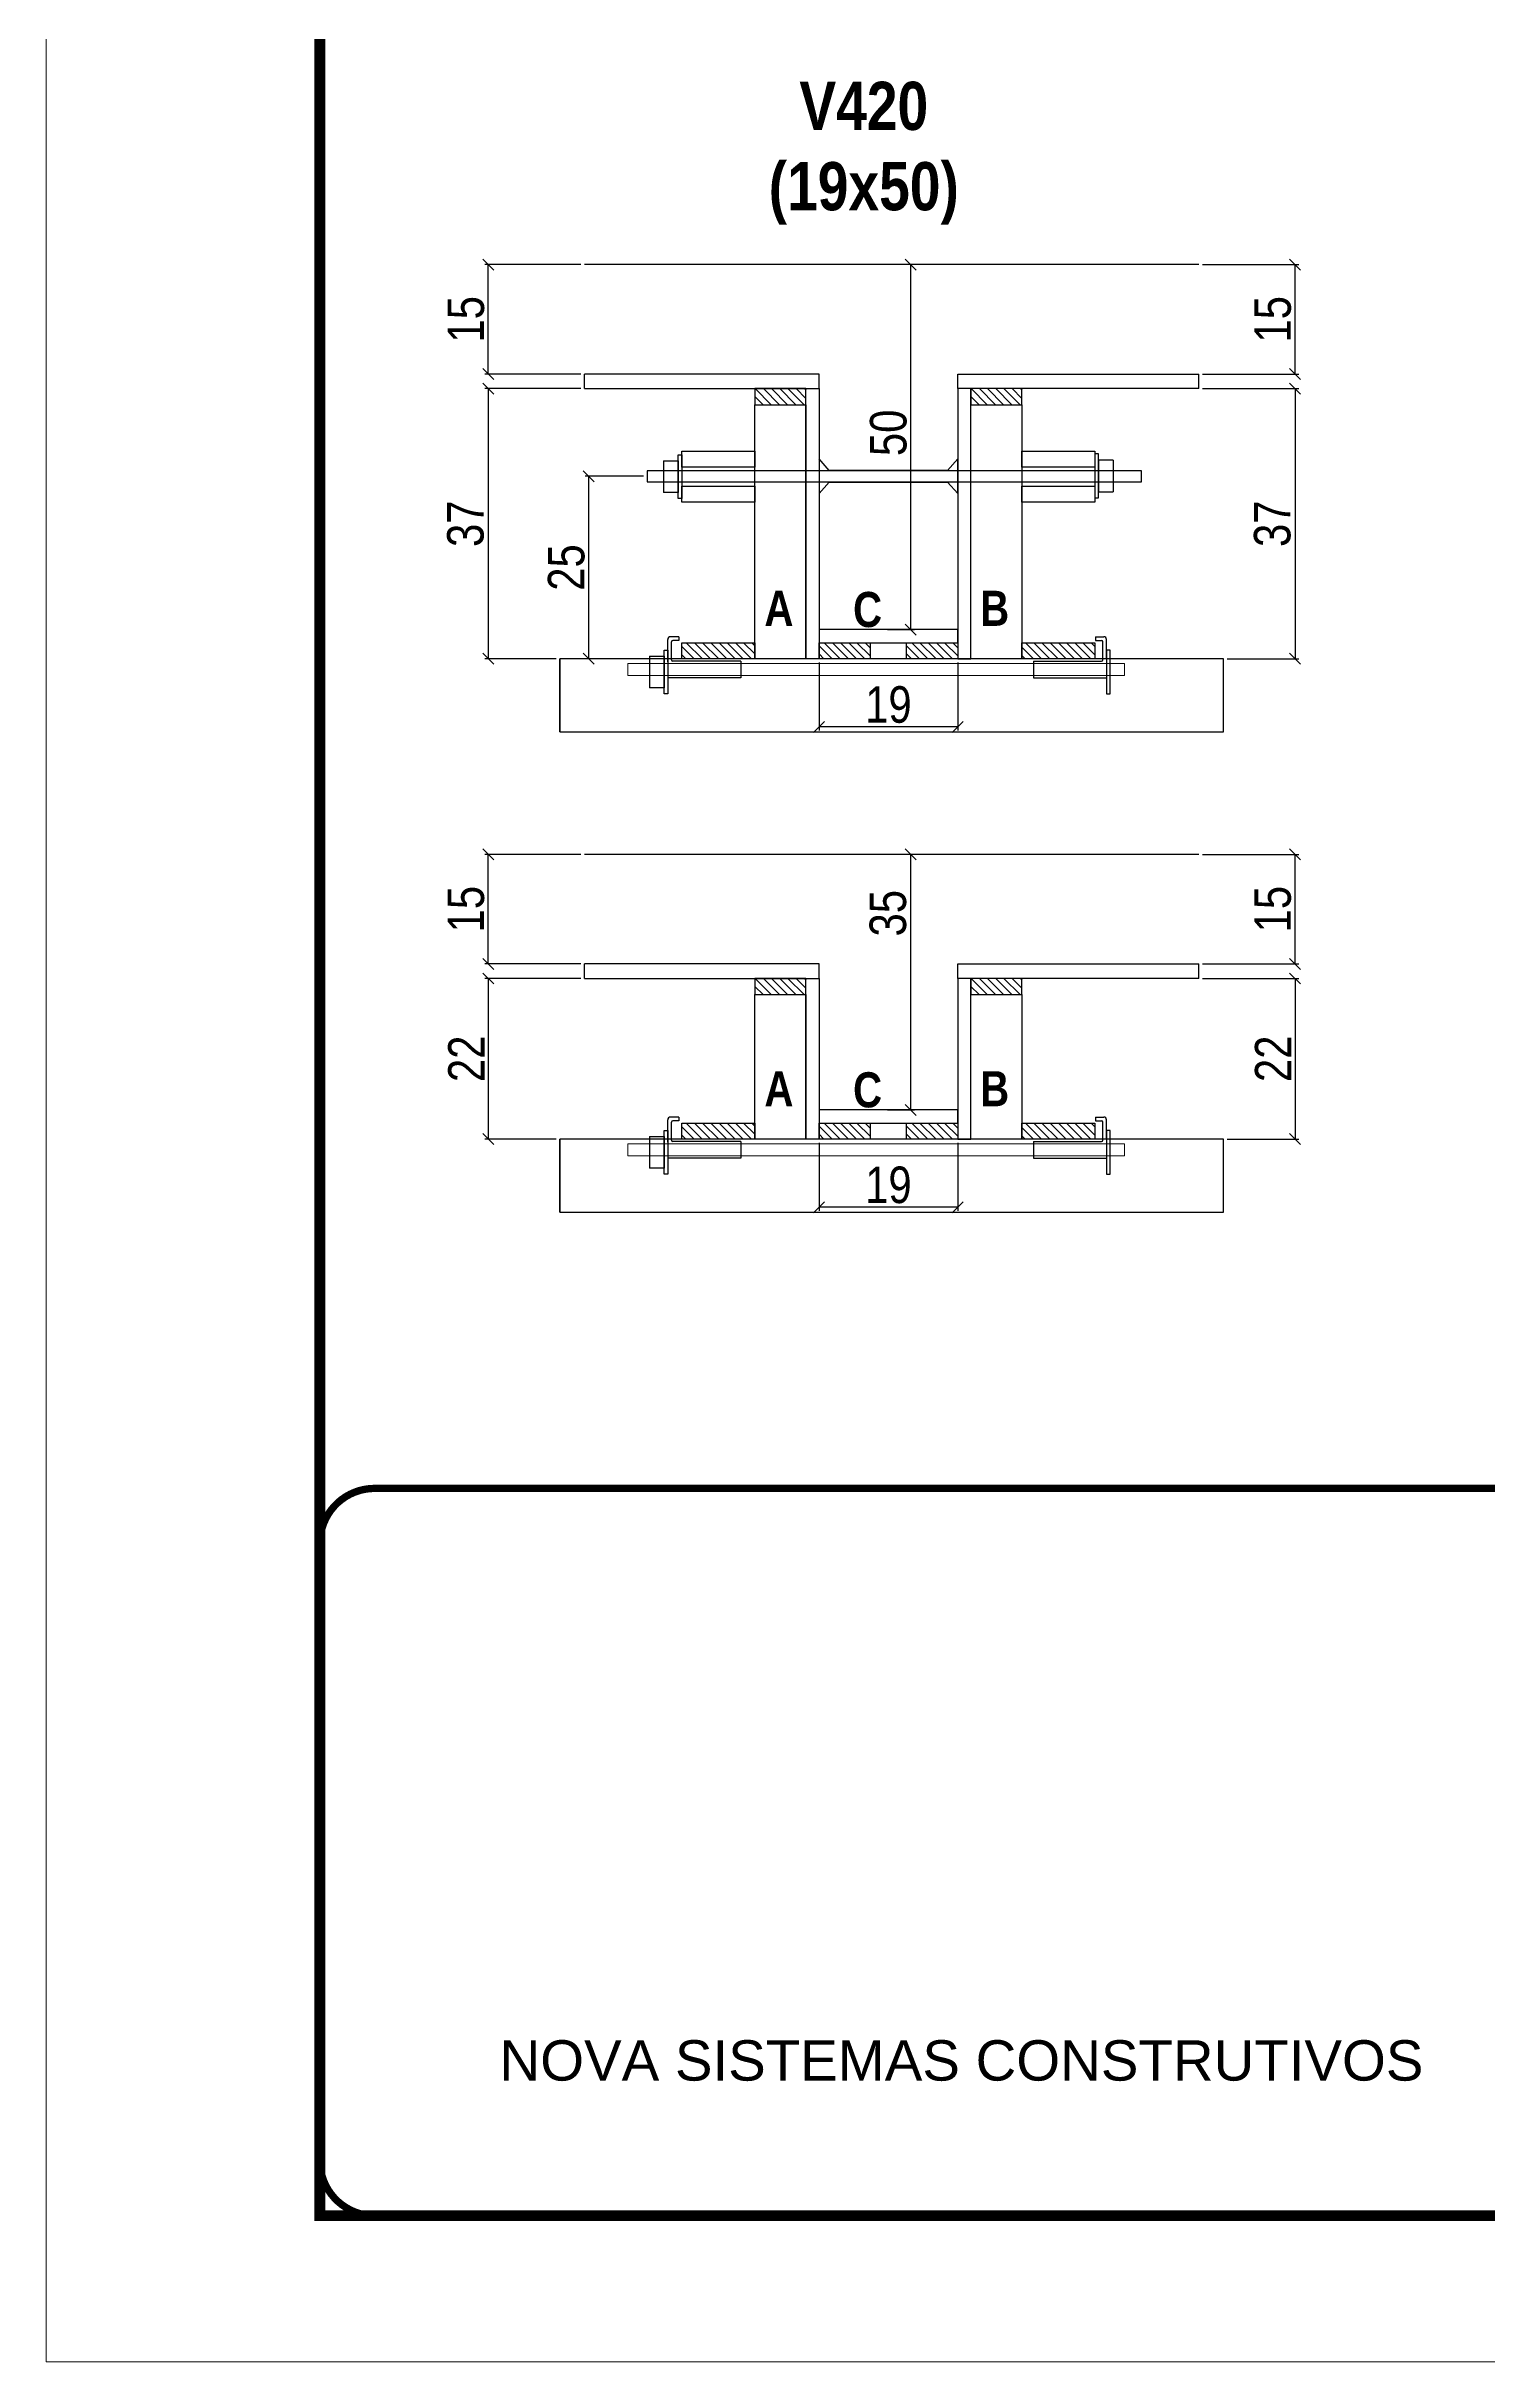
# Model space of a CAD drawing. Extents: x -3394 to 16474, y -5031 to 14397.
# Drawn here: x 9027 to 9422, y 9901 to 10535 of the extents above; entities that cross this region are included whole.
import ezdxf

# ---------------------------------------------------------------- set-up
doc = ezdxf.new("R2010")
doc.units = 0
doc.linetypes.add('CONTINUO', pattern=[0])
doc.linetypes.add('DASHED', pattern=[0.75, 0.5, -0.25])
doc.layers.get('0').update_dxf_attribs({"linetype": 'CONTINUOUS'})
doc.layers.get('Defpoints').update_dxf_attribs({"linetype": 'CONTINUOUS'})
for name, color, linetype in [('1HACHURA MADEIRAS', 1, 'CONTINUOUS'), ('barrote', 251, 'CONTINUOUS'), ('COTA', 241, 'CONTINUOUS'), ('detalhes', 4, 'CONTINUOUS'), ('NOMENCLATURA', 7, 'CONTINUOUS'), ('Painéis', 200, 'CONTINUOUS'), ('presilha', 1, 'CONTINUOUS'), ('SARR_2.2x10', 60, 'CONTINUOUS'), ('SARR_2.2x7', 40, 'CONTINUOUS'), ('SARR_3.5x7', 81, 'CONTINUOUS'), ('Tubo de PVC', 51, 'CONTINUOUS')]:
    doc.layers.add(name, color=color, linetype=linetype)
for name, color, linetype, lineweight in [('CONCRETO', 251, 'CONTINUOUS', 25), ('Folhas', 255, 'CONTINUOUS', 9), ('SARRAFO DE PRESSAO', 251, 'DASHED', 9), ('SCO-___-LAJ', 2, 'CONTINUOUS', 0)]:
    doc.layers.add(name, color=color, linetype=linetype, lineweight=lineweight)
doc.styles.add('ARIAL', font='arial.ttf')
doc.styles.add('COTA TECNICA 2X', font='techl___.ttf', dxfattribs={"height": 10})
doc.styles.add('TECNICA', font='techb___.ttf', dxfattribs={"height": 10})
doc.dimstyles.new('SECAO', dxfattribs={"dimscale": 0.333333, "dimtxt": 5, "dimasz": 9, "dimexe": 3, "dimexo": 3, "dimgap": 3, "dimtad": 1, "dimdec": 1, "dimlfac": 0.5, "dimzin": 12, "dimdsep": 46, "dimtxsty": 'COTA TECNICA 2X', "dimblk1": 'OBLIQUE', "dimblk2": 'OBLIQUE', "dimsah": 1, "dimcen": 0.9, "dimclrd": 4, "dimclre": 4, "dimclrt": 240, "dimadec": 1, "dimazin": 3, "dimtfac": 1, "dimtdec": 1, "dimtmove": 0, "dimatfit": 3, "dimfxl": 1, "dimtolj": 1, "dimtzin": 12, "dimarcsym": 0})

# ---------------------------------------------------------------- blocks, each defined once
blk = doc.blocks.new('9999999999')
at = {"color": 30, "linetype": 'CONTINUO', "const_width": 2}
blk.add_lwpolyline([(99583.98, 34230.21), (99583.98, 34414.45, 0.414214), (99568.98, 34429.45), (98228.98, 34429.45, 0.414214), (98213.98, 34414.45), (98213.98, 34245.21, 0.414214), (98228.98, 34230.21), (99583.98, 34230.21)], format="xyb", dxfattribs=at)
at = {"layer": 'Folhas'}
blk.add_lwpolyline([(98138.98, 34190.21), (99623.98, 34190.21), (99623.98, 35240.21), (98138.98, 35240.21)], close=True, dxfattribs=at)
at = {"layer": 'Folhas', "color": 30, "const_width": 3}
blk.add_lwpolyline([(98213.98, 34230.21), (99583.98, 34230.21), (99583.98, 35200.21), (98213.98, 35200.21)], close=True, dxfattribs=at)
at = {"color": 7, "linetype": 'Continuous', "ltscale": 5, "style": 'ARIAL'}
blk.add_text('NOVA SISTEMAS CONSTRUTIVOS', height=11.0592, dxfattribs=at).set_placement((98263.19, 34267.21))
blk = doc.blocks.new('_Oblique')
at = {"color": 0, "linetype": 'ByBlock', "lineweight": -2}
blk.add_line((-0.5, -0.5), (0.5, 0.5), dxfattribs=at)
blk = doc.blocks.new('*D616')
at = {"layer": 'COTA', "color": 4, "lineweight": -2, "transparency": 16777216}
for p, q in [((9239, 10366.35), (9239, 10347.67)), ((9277, 10366.35), (9277, 10347.67)), ((9277, 10348.67), (9239, 10348.67))]:
    blk.add_line(p, q, dxfattribs=at)
at = {"layer": 'Defpoints', "color": 0, "transparency": 16777216}
for p in [(9239, 10367.35), (9277, 10367.35), (9239, 10348.67)]:
    blk.add_point(p, dxfattribs=at)
at = {"layer": 'COTA', "color": 4, "lineweight": -2, "transparency": 16777216, "xscale": 3, "yscale": 3, "zscale": 3, "rotation": 180}
blk.add_blockref('_Oblique', (9239, 10348.67), dxfattribs=at)
at = {"layer": 'COTA', "color": 4, "lineweight": -2, "transparency": 16777216, "xscale": 3, "yscale": 3, "zscale": 3}
blk.add_blockref('_Oblique', (9277, 10348.67), dxfattribs=at)
at = {"layer": 'COTA', "color": 240, "transparency": 16777216, "insert": (9258, 10354.76), "char_height": 10, "attachment_point": 5, "style": 'COTA TECNICA 2X'}
blk.add_mtext('\\A1;19', dxfattribs=at)
blk = doc.blocks.new('PRESILHA METÁLICA 1')
at = {"layer": 'presilha'}
for p, q in [((7.5, 10.64), (7.5, 19.86)), ((12, 21), (8.64, 21)), ((12, 19.5), (9.57, 19.5)), ((12, 21), (12, 19.5)), ((0, 13), (6, 13)), ((0, 13), (0, 0)), ((6, 15.5), (7.5, 15.5)), ((6, -2.5), (6, 15.5)), ((6, 13), (6, 0)), ((7.5, 15.5), (7.5, -2.5)), ((9, 11.57), (9, 18.93)), ((37.5, 11), (9.57, 11)), ((37.5, 11), (37.5, 4.1)), ((6, 0), (0, 0)), ((37.5, 4.1), (7.5, 4.1)), ((7.5, -2.5), (6, -2.5))]:
    blk.add_line(p, q, dxfattribs=at)
for centre, radius, start, end in [((8.64, 19.86), 1.14, 90, 180), ((9.57, 18.93), 0.57, 90, 180), ((9.57, 11.57), 0.57, 180, 270)]:
    blk.add_arc(centre, radius, start, end, dxfattribs=at)
blk = doc.blocks.new('PRESILHA METÁLICA 2')
at = {"layer": 'presilha'}
for p, q in [((-5.25, 23.5), (-5.25, 22)), ((-5.25, 23.5), (-1.89, 23.5)), ((-5.25, 22), (-2.82, 22)), ((-2.25, 14.07), (-2.25, 21.43)), ((-0.75, 14.64), (-0.75, 22.36)), ((-30.75, 13.5), (-30.75, 6.6)), ((-30.75, 13.5), (-2.82, 13.5)), ((0.75, 18), (-0.75, 18)), ((-0.75, 18), (-0.75, 0)), ((0.75, 0), (0.75, 18)), ((-30.75, 6.6), (-0.75, 6.6)), ((-0.75, 0), (0.75, 0))]:
    blk.add_line(p, q, dxfattribs=at)
for centre, radius, start, end in [((-2.82, 21.43), 0.57, 0, 90), ((-1.89, 22.36), 1.14, 0, 90), ((-2.82, 14.07), 0.57, 270, 0)]:
    blk.add_arc(centre, radius, start, end, dxfattribs=at)
blk = doc.blocks.new('*D617')
at = {"layer": 'COTA', "color": 4, "lineweight": -2, "transparency": 16777216}
for p, q in [((9173.7, 10441.35), (9147.35, 10441.35)), ((9148.35, 10441.35), (9148.35, 10367.35)), ((9166.94, 10367.35), (9147.35, 10367.35))]:
    blk.add_line(p, q, dxfattribs=at)
at = {"layer": 'Defpoints', "color": 0, "transparency": 16777216}
for p in [(9174.7, 10441.35), (9148.35, 10367.35), (9167.94, 10367.35)]:
    blk.add_point(p, dxfattribs=at)
at = {"layer": 'COTA', "color": 4, "lineweight": -2, "transparency": 16777216, "xscale": 3, "yscale": 3, "zscale": 3}
for p, rotation in [((9148.35, 10441.35), 90), ((9148.35, 10367.35), 270)]:
    blk.add_blockref('_Oblique', p, dxfattribs=dict(at, rotation=rotation))
at = {"layer": 'COTA', "color": 240, "transparency": 16777216, "insert": (9142.13, 10404.35), "char_height": 10, "attachment_point": 5, "rotation": 90, "style": 'COTA TECNICA 2X'}
blk.add_mtext('\\A1;37', dxfattribs=at)
blk = doc.blocks.new('*D618')
at = {"layer": 'COTA', "color": 4, "lineweight": -2, "transparency": 16777216}
for p, q in [((9264.13, 10375.35), (9264.13, 10475.35)), ((9257.71, 10375.35), (9265.13, 10375.35))]:
    blk.add_line(p, q, dxfattribs=at)
at = {"layer": 'Defpoints', "color": 0, "transparency": 16777216}
for p in [(9264.13, 10475.35), (9264.13, 10475.35), (9256.71, 10375.35)]:
    blk.add_point(p, dxfattribs=at)
at = {"layer": 'COTA', "color": 4, "lineweight": -2, "transparency": 16777216, "xscale": 3, "yscale": 3, "zscale": 3}
for p, rotation in [((9264.13, 10475.35), 90), ((9264.13, 10375.35), 270)]:
    blk.add_blockref('_Oblique', p, dxfattribs=dict(at, rotation=rotation))
at = {"layer": 'COTA', "color": 240, "transparency": 16777216, "insert": (9258.02, 10429.24), "char_height": 10, "attachment_point": 5, "rotation": 90, "style": 'COTA TECNICA 2X'}
blk.add_mtext('\\A1;50', dxfattribs=at)
blk = doc.blocks.new('*D619')
at = {"layer": 'COTA', "color": 4, "lineweight": -2, "transparency": 16777216}
for p, q in [((9173.7, 10475.35), (9147.35, 10475.35)), ((9148.35, 10445.35), (9148.35, 10475.35)), ((9173.7, 10445.35), (9147.35, 10445.35))]:
    blk.add_line(p, q, dxfattribs=at)
at = {"layer": 'Defpoints', "color": 0, "transparency": 16777216}
for p in [(9148.35, 10475.35), (9174.7, 10475.35), (9174.7, 10445.35)]:
    blk.add_point(p, dxfattribs=at)
at = {"layer": 'COTA', "color": 4, "lineweight": -2, "transparency": 16777216, "xscale": 3, "yscale": 3, "zscale": 3}
for p, rotation in [((9148.35, 10475.35), 90), ((9148.35, 10445.35), 270)]:
    blk.add_blockref('_Oblique', p, dxfattribs=dict(at, rotation=rotation))
at = {"layer": 'COTA', "color": 240, "transparency": 16777216, "insert": (9142.24, 10460.35), "char_height": 10, "attachment_point": 5, "rotation": 90, "style": 'COTA TECNICA 2X'}
blk.add_mtext('\\A1;15', dxfattribs=at)
blk = doc.blocks.new('*D620')
at = {"layer": 'COTA', "color": 4, "lineweight": -2, "transparency": 16777216}
for p, q in [((9344.1, 10441.35), (9370.46, 10441.35)), ((9369.46, 10441.35), (9369.46, 10367.35)), ((9350.86, 10367.35), (9370.46, 10367.35))]:
    blk.add_line(p, q, dxfattribs=at)
at = {"layer": 'Defpoints', "color": 0, "transparency": 16777216}
for p in [(9343.1, 10441.35), (9349.86, 10367.35), (9369.46, 10367.35)]:
    blk.add_point(p, dxfattribs=at)
at = {"layer": 'COTA', "color": 4, "lineweight": -2, "transparency": 16777216, "xscale": 3, "yscale": 3, "zscale": 3}
for p, rotation in [((9369.46, 10441.35), 90), ((9369.46, 10367.35), 270)]:
    blk.add_blockref('_Oblique', p, dxfattribs=dict(at, rotation=rotation))
at = {"layer": 'COTA', "color": 240, "transparency": 16777216, "insert": (9363.24, 10404.35), "char_height": 10, "attachment_point": 5, "rotation": 90, "style": 'COTA TECNICA 2X'}
blk.add_mtext('\\A1;37', dxfattribs=at)
blk = doc.blocks.new('*D621')
at = {"layer": 'COTA', "color": 4, "lineweight": -2, "transparency": 16777216}
for p, q in [((9344.1, 10475.35), (9370.46, 10475.35)), ((9369.46, 10445.35), (9369.46, 10475.35)), ((9344.1, 10445.35), (9370.46, 10445.35))]:
    blk.add_line(p, q, dxfattribs=at)
at = {"layer": 'Defpoints', "color": 0, "transparency": 16777216}
for p in [(9343.1, 10475.35), (9369.46, 10475.35), (9343.1, 10445.35)]:
    blk.add_point(p, dxfattribs=at)
at = {"layer": 'COTA', "color": 4, "lineweight": -2, "transparency": 16777216, "xscale": 3, "yscale": 3, "zscale": 3}
for p, rotation in [((9369.46, 10475.35), 90), ((9369.46, 10445.35), 270)]:
    blk.add_blockref('_Oblique', p, dxfattribs=dict(at, rotation=rotation))
at = {"layer": 'COTA', "color": 240, "transparency": 16777216, "insert": (9363.35, 10460.35), "char_height": 10, "attachment_point": 5, "rotation": 90, "style": 'COTA TECNICA 2X'}
blk.add_mtext('\\A1;15', dxfattribs=at)
blk = doc.blocks.new('*D622')
at = {"layer": 'COTA', "color": 4, "lineweight": -2, "transparency": 16777216}
for p, q in [((9190.92, 10417.35), (9174.86, 10417.35)), ((9175.86, 10367.35), (9175.86, 10417.35)), ((9200.4, 10367.35), (9174.86, 10367.35))]:
    blk.add_line(p, q, dxfattribs=at)
at = {"layer": 'Defpoints', "color": 0, "transparency": 16777216}
for p in [(9175.86, 10417.35), (9191.92, 10417.35), (9201.4, 10367.35)]:
    blk.add_point(p, dxfattribs=at)
at = {"layer": 'COTA', "color": 4, "lineweight": -2, "transparency": 16777216, "xscale": 3, "yscale": 3, "zscale": 3}
for p, rotation in [((9175.86, 10417.35), 90), ((9175.86, 10367.35), 270)]:
    blk.add_blockref('_Oblique', p, dxfattribs=dict(at, rotation=rotation))
at = {"layer": 'COTA', "color": 240, "transparency": 16777216, "insert": (9169.75, 10392.35), "char_height": 10, "attachment_point": 5, "rotation": 90, "style": 'COTA TECNICA 2X'}
blk.add_mtext('\\A1;25', dxfattribs=at)
blk = doc.blocks.new('*D647')
at = {"layer": 'COTA', "color": 4, "lineweight": -2, "transparency": 16777216}
for p, q in [((9239, 10234.76), (9239, 10216.08)), ((9277, 10234.76), (9277, 10216.08)), ((9277, 10217.08), (9239, 10217.08))]:
    blk.add_line(p, q, dxfattribs=at)
at = {"layer": 'Defpoints', "color": 0, "transparency": 16777216}
for p in [(9239, 10235.76), (9277, 10235.76), (9239, 10217.08)]:
    blk.add_point(p, dxfattribs=at)
at = {"layer": 'COTA', "color": 4, "lineweight": -2, "transparency": 16777216, "xscale": 3, "yscale": 3, "zscale": 3, "rotation": 180}
blk.add_blockref('_Oblique', (9239, 10217.08), dxfattribs=at)
at = {"layer": 'COTA', "color": 4, "lineweight": -2, "transparency": 16777216, "xscale": 3, "yscale": 3, "zscale": 3}
blk.add_blockref('_Oblique', (9277, 10217.08), dxfattribs=at)
at = {"layer": 'COTA', "color": 240, "transparency": 16777216, "insert": (9258, 10223.17), "char_height": 10, "attachment_point": 5, "style": 'COTA TECNICA 2X'}
blk.add_mtext('\\A1;19', dxfattribs=at)
blk = doc.blocks.new('*D648')
at = {"layer": 'COTA', "color": 4, "lineweight": -2, "transparency": 16777216}
for p, q in [((9173.7, 10279.76), (9147.35, 10279.76)), ((9148.35, 10279.76), (9148.35, 10235.76)), ((9166.94, 10235.76), (9147.35, 10235.76))]:
    blk.add_line(p, q, dxfattribs=at)
at = {"layer": 'Defpoints', "color": 0, "transparency": 16777216}
for p in [(9174.7, 10279.76), (9148.35, 10235.76), (9167.94, 10235.76)]:
    blk.add_point(p, dxfattribs=at)
at = {"layer": 'COTA', "color": 4, "lineweight": -2, "transparency": 16777216, "xscale": 3, "yscale": 3, "zscale": 3}
for p, rotation in [((9148.35, 10279.76), 90), ((9148.35, 10235.76), 270)]:
    blk.add_blockref('_Oblique', p, dxfattribs=dict(at, rotation=rotation))
at = {"layer": 'COTA', "color": 240, "transparency": 16777216, "insert": (9142.35, 10257.76), "char_height": 10, "attachment_point": 5, "rotation": 90, "style": 'COTA TECNICA 2X'}
blk.add_mtext('\\A1;22', dxfattribs=at)
blk = doc.blocks.new('*D649')
at = {"layer": 'COTA', "color": 4, "lineweight": -2, "transparency": 16777216}
for p, q in [((9264.13, 10243.76), (9264.13, 10313.76)), ((9257.71, 10243.76), (9265.13, 10243.76))]:
    blk.add_line(p, q, dxfattribs=at)
at = {"layer": 'Defpoints', "color": 0, "transparency": 16777216}
for p in [(9264.13, 10313.76), (9264.13, 10313.76), (9256.71, 10243.76)]:
    blk.add_point(p, dxfattribs=at)
at = {"layer": 'COTA', "color": 4, "lineweight": -2, "transparency": 16777216, "xscale": 3, "yscale": 3, "zscale": 3}
for p, rotation in [((9264.13, 10313.76), 90), ((9264.13, 10243.76), 270)]:
    blk.add_blockref('_Oblique', p, dxfattribs=dict(at, rotation=rotation))
at = {"layer": 'COTA', "color": 240, "transparency": 16777216, "insert": (9257.91, 10297.64), "char_height": 10, "attachment_point": 5, "rotation": 90, "style": 'COTA TECNICA 2X'}
blk.add_mtext('\\A1;35', dxfattribs=at)
blk = doc.blocks.new('*D650')
at = {"layer": 'COTA', "color": 4, "lineweight": -2, "transparency": 16777216}
for p, q in [((9173.7, 10313.76), (9147.35, 10313.76)), ((9148.35, 10283.76), (9148.35, 10313.76)), ((9173.7, 10283.76), (9147.35, 10283.76))]:
    blk.add_line(p, q, dxfattribs=at)
at = {"layer": 'Defpoints', "color": 0, "transparency": 16777216}
for p in [(9148.35, 10313.76), (9174.7, 10313.76), (9174.7, 10283.76)]:
    blk.add_point(p, dxfattribs=at)
at = {"layer": 'COTA', "color": 4, "lineweight": -2, "transparency": 16777216, "xscale": 3, "yscale": 3, "zscale": 3}
for p, rotation in [((9148.35, 10313.76), 90), ((9148.35, 10283.76), 270)]:
    blk.add_blockref('_Oblique', p, dxfattribs=dict(at, rotation=rotation))
at = {"layer": 'COTA', "color": 240, "transparency": 16777216, "insert": (9142.24, 10298.76), "char_height": 10, "attachment_point": 5, "rotation": 90, "style": 'COTA TECNICA 2X'}
blk.add_mtext('\\A1;15', dxfattribs=at)
blk = doc.blocks.new('*D651')
at = {"layer": 'COTA', "color": 4, "lineweight": -2, "transparency": 16777216}
for p, q in [((9344.1, 10279.76), (9370.46, 10279.76)), ((9369.46, 10279.76), (9369.46, 10235.76)), ((9350.86, 10235.76), (9370.46, 10235.76))]:
    blk.add_line(p, q, dxfattribs=at)
at = {"layer": 'Defpoints', "color": 0, "transparency": 16777216}
for p in [(9343.1, 10279.76), (9349.86, 10235.76), (9369.46, 10235.76)]:
    blk.add_point(p, dxfattribs=at)
at = {"layer": 'COTA', "color": 4, "lineweight": -2, "transparency": 16777216, "xscale": 3, "yscale": 3, "zscale": 3}
for p, rotation in [((9369.46, 10279.76), 90), ((9369.46, 10235.76), 270)]:
    blk.add_blockref('_Oblique', p, dxfattribs=dict(at, rotation=rotation))
at = {"layer": 'COTA', "color": 240, "transparency": 16777216, "insert": (9363.46, 10257.76), "char_height": 10, "attachment_point": 5, "rotation": 90, "style": 'COTA TECNICA 2X'}
blk.add_mtext('\\A1;22', dxfattribs=at)
blk = doc.blocks.new('*D652')
at = {"layer": 'COTA', "color": 4, "lineweight": -2, "transparency": 16777216}
for p, q in [((9344.1, 10313.76), (9370.46, 10313.76)), ((9369.46, 10283.76), (9369.46, 10313.76)), ((9344.1, 10283.76), (9370.46, 10283.76))]:
    blk.add_line(p, q, dxfattribs=at)
at = {"layer": 'Defpoints', "color": 0, "transparency": 16777216}
for p in [(9343.1, 10313.76), (9369.46, 10313.76), (9343.1, 10283.76)]:
    blk.add_point(p, dxfattribs=at)
at = {"layer": 'COTA', "color": 4, "lineweight": -2, "transparency": 16777216, "xscale": 3, "yscale": 3, "zscale": 3}
for p, rotation in [((9369.46, 10313.76), 90), ((9369.46, 10283.76), 270)]:
    blk.add_blockref('_Oblique', p, dxfattribs=dict(at, rotation=rotation))
at = {"layer": 'COTA', "color": 240, "transparency": 16777216, "insert": (9363.35, 10298.76), "char_height": 10, "attachment_point": 5, "rotation": 90, "style": 'COTA TECNICA 2X'}
blk.add_mtext('\\A1;15', dxfattribs=at)

msp = doc.modelspace()

# ---------------------------------------------------------------- hatches: boundary and pattern name
at = {"layer": 'SARR_2.2x10'}
h = msp.add_hatch(dxfattribs=at)
h.set_pattern_fill('ANSI31', color=256, scale=0.5, angle=90)
h.set_pattern_definition([(135, (42299.2217, -113144.823), (-1.122532015, -1.122532015), [])])
h.paths.add_polyline_path([(9201.4, 10371.75), (9201.4, 10367.35), (9221.4, 10367.35), (9221.4, 10371.75)])
h = msp.add_hatch(dxfattribs=at)
h.set_pattern_fill('ANSI31', color=256, scale=0.5, angle=90)
h.set_pattern_definition([(135, (42412.4217, -113144.823), (-1.122532015, -1.122532015), [])])
h.paths.add_polyline_path([(9294.6, 10371.75), (9294.6, 10367.35), (9314.6, 10367.35), (9314.6, 10371.75)])
h = msp.add_hatch(dxfattribs=at)
h.set_pattern_fill('ANSI31', color=256, scale=0.5, angle=90)
h.set_pattern_definition([(135, (42299.2217, -113276.4147), (-1.122532015, -1.122532015), [])])
h.paths.add_polyline_path([(9201.4, 10240.16), (9201.4, 10235.76), (9221.4, 10235.76), (9221.4, 10240.16)])
h = msp.add_hatch(dxfattribs=at)
h.set_pattern_fill('ANSI31', color=256, scale=0.5, angle=90)
h.set_pattern_definition([(135, (42412.4217, -113276.4147), (-1.122532015, -1.122532015), [])])
h.paths.add_polyline_path([(9294.6, 10240.16), (9294.6, 10235.76), (9314.6, 10235.76), (9314.6, 10240.16)])
at = {"layer": 'SARR_2.2x7'}
h = msp.add_hatch(dxfattribs=at)
h.set_pattern_fill('ANSI31', color=256, scale=0.5, angle=90)
h.set_pattern_definition([(135, (42244.0217, -113075.223), (-1.122532015, -1.122532015), [])])
h.paths.add_polyline_path([(9221.4, 10441.35), (9221.4, 10436.95), (9235.4, 10436.95), (9235.4, 10441.35)])
h = msp.add_hatch(dxfattribs=at)
h.set_pattern_fill('ANSI31', color=256, scale=0.5, angle=90)
h.set_pattern_definition([(135, (42303.2217, -113075.223), (-1.122532015, -1.122532015), [])])
h.paths.add_polyline_path([(9280.6, 10441.35), (9280.6, 10436.95), (9294.6, 10436.95), (9294.6, 10441.35)])
h = msp.add_hatch(dxfattribs=at)
h.set_pattern_fill('ANSI31', color=256, scale=0.5, angle=90)
h.set_pattern_definition([(135, (42426.8217, -113144.823), (-1.122532015, -1.122532015), [])])
h.paths.add_polyline_path([(9239, 10371.75), (9239, 10367.35), (9253, 10367.35), (9253, 10371.75)])
h = msp.add_hatch(dxfattribs=at)
h.set_pattern_fill('ANSI31', color=256, scale=0.5, angle=90)
h.set_pattern_definition([(135, (42450.8217, -113144.823), (-1.122532015, -1.122532015), [])])
h.paths.add_polyline_path([(9263, 10371.75), (9263, 10367.35), (9277, 10367.35), (9277, 10371.75)])
h = msp.add_hatch(dxfattribs=at)
h.set_pattern_fill('ANSI31', color=256, scale=0.5, angle=90)
h.set_pattern_definition([(135, (42244.0217, -113236.8147), (-1.122532015, -1.122532015), [])])
h.paths.add_polyline_path([(9221.4, 10279.76), (9221.4, 10275.36), (9235.4, 10275.36), (9235.4, 10279.76)])
h = msp.add_hatch(dxfattribs=at)
h.set_pattern_fill('ANSI31', color=256, scale=0.5, angle=90)
h.set_pattern_definition([(135, (42303.2217, -113236.8147), (-1.122532015, -1.122532015), [])])
h.paths.add_polyline_path([(9280.6, 10279.76), (9280.6, 10275.36), (9294.6, 10275.36), (9294.6, 10279.76)])
h = msp.add_hatch(dxfattribs=at)
h.set_pattern_fill('ANSI31', color=256, scale=0.5, angle=90)
h.set_pattern_definition([(135, (42426.8217, -113276.4147), (-1.122532015, -1.122532015), [])])
h.paths.add_polyline_path([(9239, 10240.16), (9239, 10235.76), (9253, 10235.76), (9253, 10240.16)])
h = msp.add_hatch(dxfattribs=at)
h.set_pattern_fill('ANSI31', color=256, scale=0.5, angle=90)
h.set_pattern_definition([(135, (42450.8217, -113276.4147), (-1.122532015, -1.122532015), [])])
h.paths.add_polyline_path([(9263, 10240.16), (9263, 10235.76), (9277, 10235.76), (9277, 10240.16)])

# ---------------------------------------------------------------- linework, layer by layer
at = {"layer": '1HACHURA MADEIRAS', "elevation": 0}
for points in [[(9201.4, 10424.26), (9221.4, 10424.26), (9221.4, 10419.86), (9201.4, 10419.86)], [(9294.6, 10424.26), (9314.6, 10424.26), (9314.6, 10419.86), (9294.6, 10419.86)], [(9201.4, 10414.66), (9221.4, 10414.66), (9221.4, 10410.26), (9201.4, 10410.26)], [(9294.6, 10414.66), (9314.6, 10414.66), (9314.6, 10410.26), (9294.6, 10410.26)]]:
    msp.add_lwpolyline(points, close=True, dxfattribs=at)
at = {"layer": 'barrote', "elevation": 0}
for points in [[(9167.94, 10347.35), (9349.86, 10347.35), (9349.86, 10367.35), (9167.94, 10367.35)], [(9167.94, 10215.76), (9349.86, 10215.76), (9349.86, 10235.76), (9167.94, 10235.76)]]:
    msp.add_lwpolyline(points, close=True, dxfattribs=at)
at = {"layer": 'CONCRETO', "linetype": 'Continuous'}
for p, q in [((9343.1, 10475.35), (9174.7, 10475.35)), ((9343.1, 10313.76), (9174.7, 10313.76))]:
    msp.add_line(p, q, dxfattribs=at)
at = {"layer": 'detalhes', "color": 250}
for p, q in [((9167.94, 10347.35), (9167.94, 10367.35)), ((9167.94, 10215.76), (9167.94, 10235.76))]:
    msp.add_line(p, q, dxfattribs=at)
at = {"layer": 'Painéis', "linetype": 'Continuous'}
for p, q in [((9174.7, 10441.35), (9174.7, 10445.35)), ((9343.1, 10441.35), (9343.1, 10445.35)), ((9174.7, 10279.76), (9174.7, 10283.76)), ((9343.1, 10279.76), (9343.1, 10283.76))]:
    msp.add_line(p, q, dxfattribs=at)
at = {"layer": 'Painéis', "linetype": 'Continuous', "elevation": 0}
for points in [[(9174.7, 10441.35), (9239, 10441.35), (9239, 10445.35), (9174.7, 10445.35)], [(9343.1, 10441.35), (9277, 10441.35), (9277, 10445.35), (9343.1, 10445.35)], [(9174.7, 10279.76), (9239, 10279.76), (9239, 10283.76), (9174.7, 10283.76)], [(9343.1, 10279.76), (9277, 10279.76), (9277, 10283.76), (9343.1, 10283.76)]]:
    msp.add_lwpolyline(points, dxfattribs=at)
for points in [[(9235.4, 10367.35), (9235.4, 10441.35), (9239, 10441.35), (9239, 10367.35)], [(9280.6, 10367.35), (9280.6, 10441.35), (9277, 10441.35), (9277, 10367.35)], [(9277, 10375.35), (9239, 10375.35), (9239, 10371.75), (9277, 10371.75)], [(9235.4, 10235.76), (9235.4, 10279.76), (9239, 10279.76), (9239, 10235.76)], [(9280.6, 10235.76), (9280.6, 10279.76), (9277, 10279.76), (9277, 10235.76)], [(9277, 10243.76), (9239, 10243.76), (9239, 10240.16), (9277, 10240.16)]]:
    msp.add_lwpolyline(points, close=True, dxfattribs=at)
at = {"layer": 'presilha'}
for p, q in [((9200.4, 10423.26, 0), (9201.4, 10423.26, 0)), ((9200.4, 10411.26, 0), (9200.4, 10423.26, 0)), ((9201.4, 10423.26, 0), (9201.4, 10411.26, 0)), ((9315.6, 10423.45), (9314.6, 10423.45)), ((9314.6, 10423.45), (9314.6, 10411.45)), ((9315.6, 10411.45), (9315.6, 10423.45)), ((9319.6, 10421.78), (9315.6, 10421.78)), ((9315.6, 10421.78), (9315.6, 10413.11)), ((9319.6, 10421.78), (9319.6, 10413.11)), ((9196.4, 10421.59, 0), (9200.4, 10421.59, 0)), ((9196.4, 10421.59, 0), (9196.4, 10412.92, 0)), ((9200.4, 10421.59, 0), (9200.4, 10412.92, 0)), ((9200.4, 10412.92, 0), (9196.4, 10412.92, 0)), ((9201.4, 10411.26, 0), (9200.4, 10411.26, 0)), ((9314.6, 10411.45), (9315.6, 10411.45)), ((9315.6, 10413.11), (9319.6, 10413.11))]:
    msp.add_line(p, q, dxfattribs=at)
at = {"layer": 'presilha', "elevation": 0}
msp.add_lwpolyline([(9327.38, 10418.85), (9191.92, 10418.85), (9191.92, 10415.85), (9327.38, 10415.85)], close=True, dxfattribs=at)
at = {"layer": 'SARR_2.2x10', "elevation": 0}
for points in [[(9201.4, 10371.75), (9221.4, 10371.75), (9221.4, 10367.35), (9201.4, 10367.35)], [(9294.6, 10371.75), (9314.6, 10371.75), (9314.6, 10367.35), (9294.6, 10367.35)], [(9201.4, 10240.16), (9221.4, 10240.16), (9221.4, 10235.76), (9201.4, 10235.76)], [(9294.6, 10240.16), (9314.6, 10240.16), (9314.6, 10235.76), (9294.6, 10235.76)]]:
    msp.add_lwpolyline(points, close=True, dxfattribs=at)
at = {"layer": 'SARR_2.2x7', "elevation": 0}
for points in [[(9235.4, 10441.35), (9221.4, 10441.35), (9221.4, 10436.95), (9235.4, 10436.95)], [(9294.6, 10441.35), (9280.6, 10441.35), (9280.6, 10436.95), (9294.6, 10436.95)], [(9239, 10371.75), (9253, 10371.75), (9253, 10367.35), (9239, 10367.35)], [(9263, 10371.75), (9277, 10371.75), (9277, 10367.35), (9263, 10367.35)], [(9235.4, 10279.76), (9221.4, 10279.76), (9221.4, 10275.36), (9235.4, 10275.36)], [(9294.6, 10279.76), (9280.6, 10279.76), (9280.6, 10275.36), (9294.6, 10275.36)], [(9239, 10240.16), (9253, 10240.16), (9253, 10235.76), (9239, 10235.76)], [(9263, 10240.16), (9277, 10240.16), (9277, 10235.76), (9263, 10235.76)]]:
    msp.add_lwpolyline(points, close=True, dxfattribs=at)
at = {"layer": 'SARR_3.5x7', "elevation": 0}
for points in [[(9221.4, 10436.95), (9235.4, 10436.95), (9235.4, 10367.35), (9221.4, 10367.35)], [(9280.6, 10436.95), (9294.6, 10436.95), (9294.6, 10367.35), (9280.6, 10367.35)], [(9221.4, 10275.36), (9235.4, 10275.36), (9235.4, 10235.76), (9221.4, 10235.76)], [(9280.6, 10275.36), (9294.6, 10275.36), (9294.6, 10235.76), (9280.6, 10235.76)]]:
    msp.add_lwpolyline(points, close=True, dxfattribs=at)
at = {"layer": 'SCO-___-LAJ', "color": 1, "elevation": 0}
for points in [[(9186.55, 10366.01), (9322.71, 10366.01), (9322.71, 10362.81), (9186.55, 10362.81)], [(9186.55, 10234.42), (9322.71, 10234.42), (9322.71, 10231.22), (9186.55, 10231.22)]]:
    msp.add_lwpolyline(points, close=True, dxfattribs=at)
at = {"layer": 'Tubo de PVC', "elevation": 0}
msp.add_lwpolyline([(9239, 10422.09), (9239, 10412.6), (9241.8, 10415.75), (9274.2, 10415.75), (9277, 10412.6), (9277, 10422.09), (9274.2, 10418.94), (9241.8, 10418.94)], close=True, dxfattribs=at)

# ---------------------------------------------------------------- block references
at = {"layer": 'presilha', "xscale": 0.6666666666666666, "yscale": 0.6666666666666666, "zscale": 0.6666666666666666}
for name, p in [('PRESILHA METÁLICA 1', (9192.53, 10359.38)), ('PRESILHA METÁLICA 2', (9318.28, 10357.71)), ('PRESILHA METÁLICA 1', (9192.53, 10227.79)), ('PRESILHA METÁLICA 2', (9318.28, 10226.12))]:
    msp.add_blockref(name, p, dxfattribs=at)
at = {"layer": 'SARRAFO DE PRESSAO', "color": 6, "linetype": 'ByBlock'}
msp.add_blockref('9999999999', (-89111.77, -24289.38), dxfattribs=at)

# ---------------------------------------------------------------- texts
at = {"layer": 'detalhes', "style": 'TECNICA'}
for s, p in [('A', (9224.02, 10376.37)), ('C', (9248.32, 10376.05)), ('B', (9283.15, 10376.37)), ('A', (9224.02, 10244.77)), ('C', (9248.32, 10244.46)), ('B', (9283.15, 10244.77))]:
    msp.add_text(s, height=9.6, dxfattribs=at).set_placement(p)
at = {"layer": 'NOMENCLATURA', "insert": (9251.25, 10525.42), "char_height": 13.2, "attachment_point": 2, "style": 'TECNICA'}
msp.add_mtext_dynamic_manual_height_columns('V420\\P(19x50)', width=13.2, gutter_width=1, heights=[0], dxfattribs=at)

# ---------------------------------------------------------------- dimensions: what is measured, and where the dimension line sits
at = {"layer": 'COTA'}
for base, p1, p2, angle, picture, middle in [((9148.35, 10475.35), (9174.7, 10445.35), (9174.7, 10475.35), 90, '*D619', (9148.35, 10460.35)), ((9264.13, 10475.35), (9256.71, 10375.35), (9264.13, 10475.35), 90, '*D618', (9264.13, 10429.24)), ((9369.46, 10475.35), (9343.1, 10445.35), (9343.1, 10475.35), 90, '*D621', (9369.46, 10460.35)), ((9239, 10348.67, 0), (9277, 10367.35), (9239, 10367.35), 180, '*D616', (9258, 10348.67, 0)), ((9148.35, 10313.76), (9174.7, 10283.76), (9174.7, 10313.76), 90, '*D650', (9148.35, 10298.76)), ((9264.13, 10313.76), (9256.71, 10243.76), (9264.13, 10313.76), 90, '*D649', (9264.13, 10297.64)), ((9369.46, 10313.76), (9343.1, 10283.76), (9343.1, 10313.76), 90, '*D652', (9369.46, 10298.76)), ((9239, 10217.08, 0), (9277, 10235.76), (9239, 10235.76), 180, '*D647', (9258, 10217.08, 0))]:
    dim = msp.add_linear_dim(base=base, p1=p1, p2=p2, angle=angle, dimstyle='SECAO', dxfattribs=at)
    dim.commit()
    dim.dimension.update_dxf_attribs({"geometry": picture, "text_midpoint": middle, "dimtype": 160})
for base, p1, p2, picture, middle in [((9148.35, 10367.35), (9174.7, 10441.35), (9167.94, 10367.35), '*D617', (9142.13, 10404.35)), ((9369.46, 10367.35), (9343.1, 10441.35), (9349.86, 10367.35), '*D620', (9363.24, 10404.35)), ((9175.86, 10417.35), (9201.4, 10367.35), (9191.92, 10417.35), '*D622', (9169.75, 10392.35)), ((9148.35, 10235.76), (9174.7, 10279.76), (9167.94, 10235.76), '*D648', (9142.35, 10257.76)), ((9369.46, 10235.76), (9343.1, 10279.76), (9349.86, 10235.76), '*D651', (9363.46, 10257.76))]:
    dim = msp.add_linear_dim(base=base, p1=p1, p2=p2, angle=90, dimstyle='SECAO', dxfattribs=at)
    dim.commit()
    dim.dimension.update_dxf_attribs({"geometry": picture, "text_midpoint": middle})

doc.saveas('drawing.dxf')
